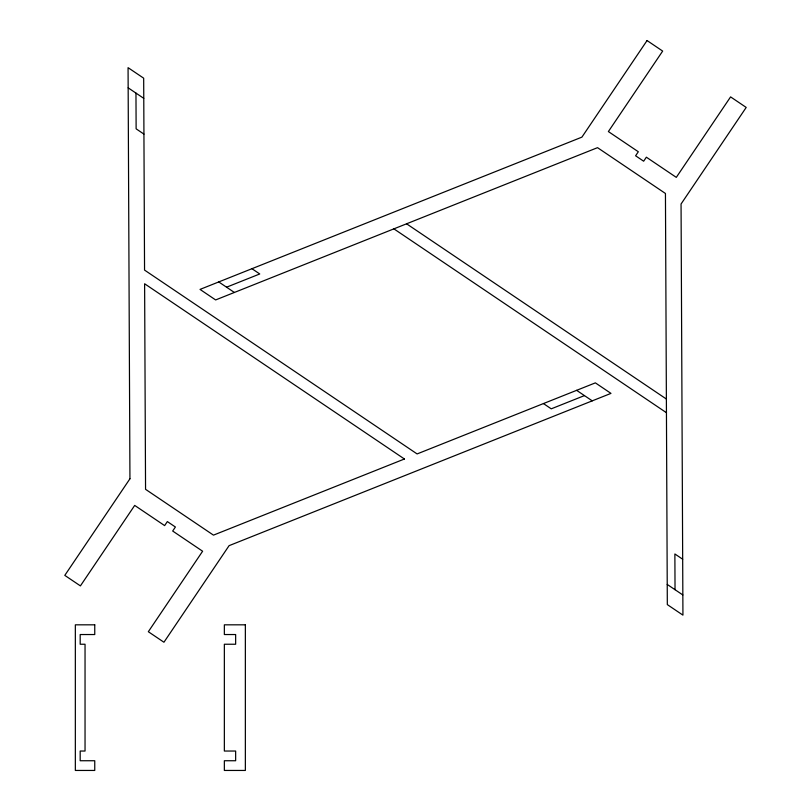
<?xml version="1.0" encoding="UTF-8"?>
<svg xmlns="http://www.w3.org/2000/svg" width="811" height="811" viewBox="0 0 811 811"><rect width="100%" height="100%" fill="white"/><g stroke="black" fill="none" stroke-linecap="round" stroke-linejoin="round"><path stroke-width="1.22" d="M226.563 287.195L259.753 273.966L251.947 268.694M584.437 395.596L551.247 408.835L543.441 403.564M406.575 223.795L666.389 399.042M393.893 228.854L666.449 412.708M128.158 87.831L143.77 98.354M576.631 390.334L592.243 400.857M143.932 134.099L136.126 128.827L135.964 93.093M682.68 559.225L674.874 553.964L675.036 589.698M218.757 281.934L234.369 292.467M667.23 584.437L682.842 594.97M129.942 478.784L64.799 575.374L80.411 585.897L134.697 505.415L164.633 525.609L167.35 521.585L175.399 527.008L172.682 531.033L202.618 551.227L148.332 631.718L163.944 642.241L229.087 545.661L610.977 393.386L595.365 382.863L417.107 453.937L144.551 270.093L143.679 78.191L128.067 67.658L129.942 478.784M647.056 40.55L581.913 137.13L200.023 289.405L215.635 299.938L597.525 147.663L665.446 193.474L667.321 604.6L682.933 615.133L681.058 204.007L746.201 107.427L730.589 96.894L676.303 177.376L646.367 157.192L643.65 161.207L635.601 155.783L638.318 151.758L608.382 131.564L662.668 51.083L647.056 40.55M404.425 458.996L213.475 535.138L145.554 489.317L144.611 283.759L404.425 458.996M94.755 624.825L75.342 624.825L75.342 770.45L94.755 770.45L94.755 760.738L80.188 760.738L80.188 751.037L85.043 751.037L85.043 644.238L80.188 644.238L80.188 634.537L94.755 634.537L94.755 624.825M245.358 624.825L224.353 624.825L224.353 634.537L235.646 634.537L235.646 644.238L224.353 644.238L224.353 751.037L235.646 751.037L235.646 760.738L224.353 760.738L224.353 770.45L245.358 770.45L245.358 624.825"/></g></svg>
